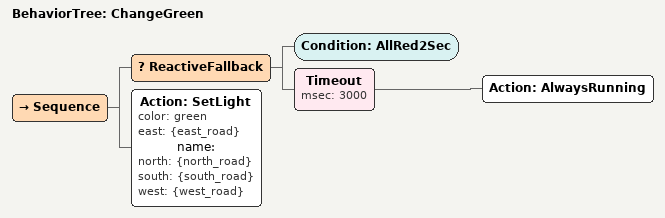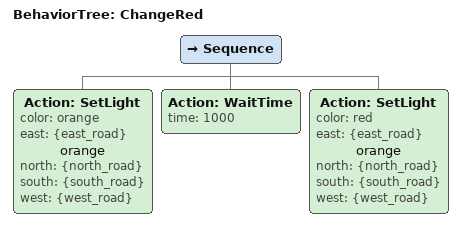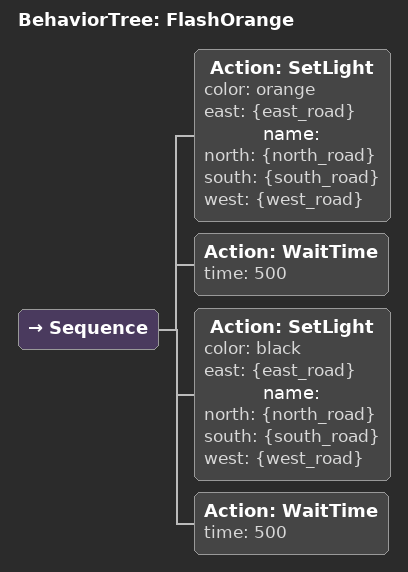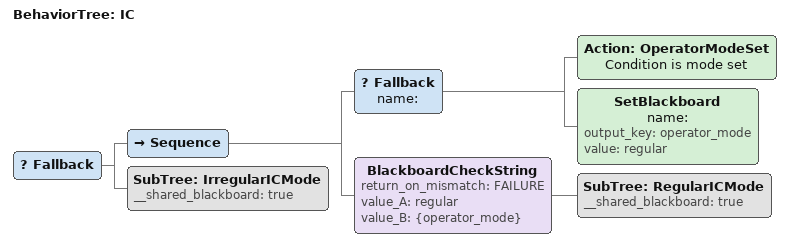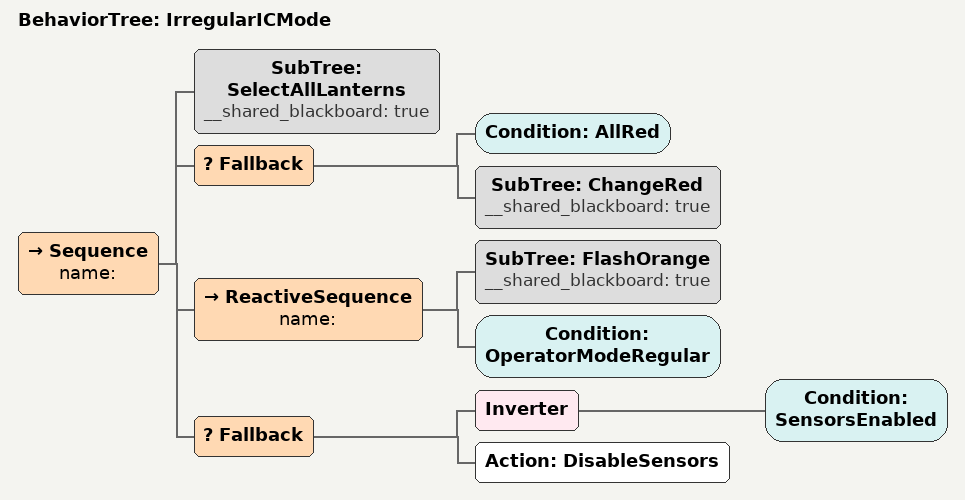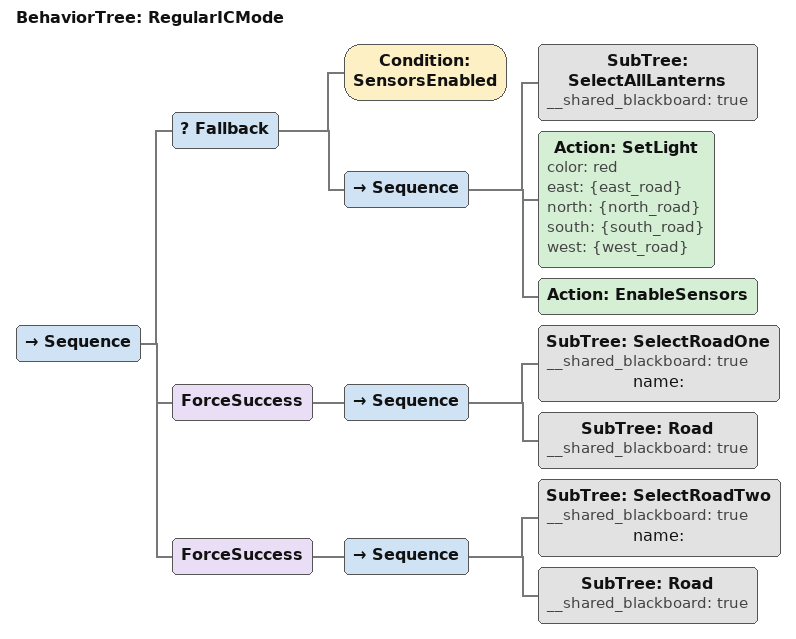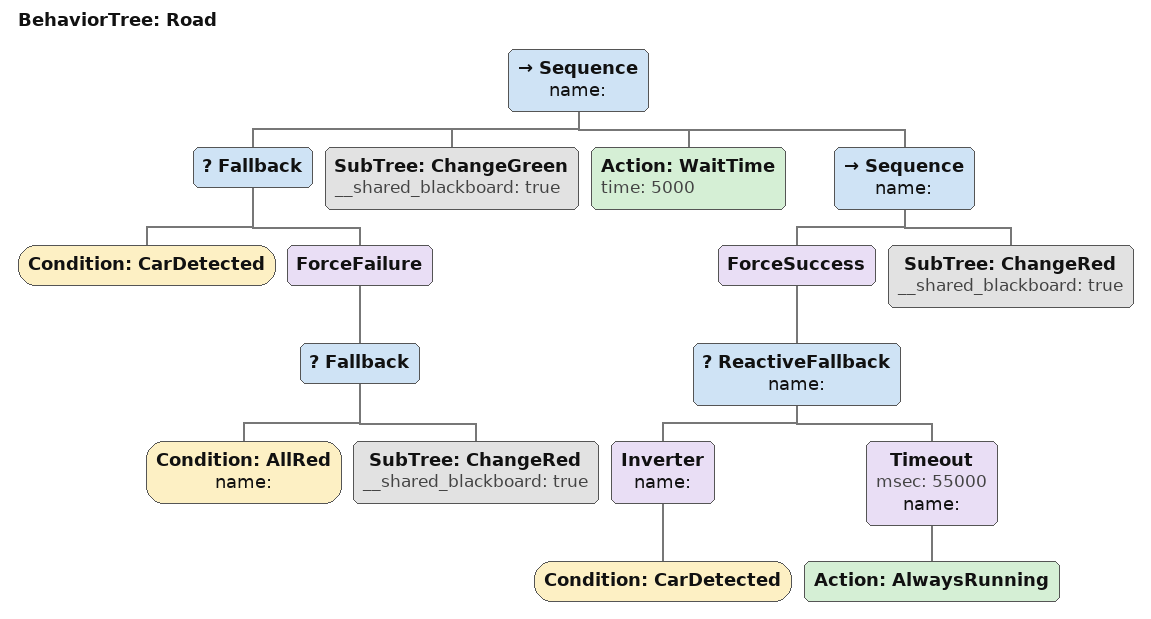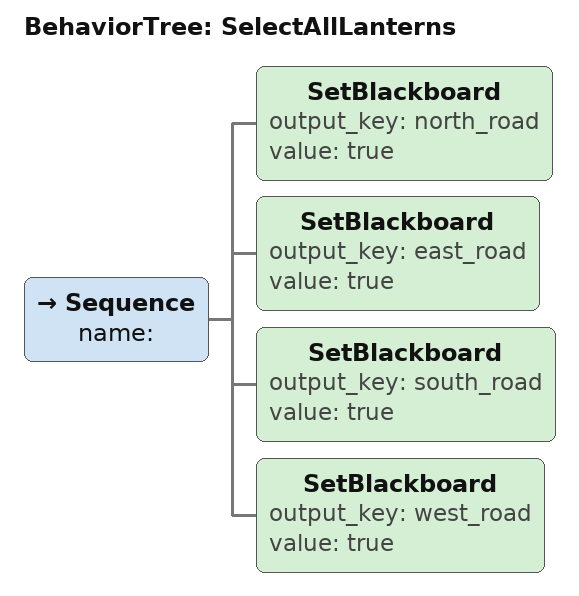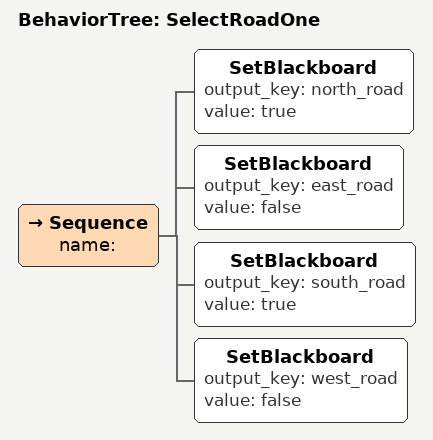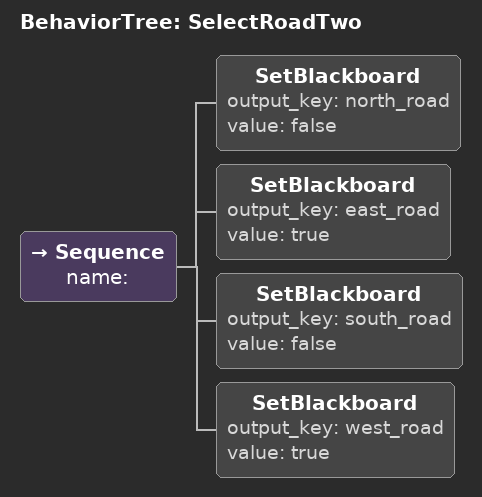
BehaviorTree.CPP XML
<?xml version="1.0"?>
<root main_tree_to_execute="IC">
    <BehaviorTree ID="ChangeGreen">
        <Sequence>
            <ReactiveFallback>
                <Condition ID="AllRed2Sec"/>
                <Timeout msec="3000">
                    <Action ID="AlwaysRunning"/>
                </Timeout>
            </ReactiveFallback>
            <Action ID="SetLight" color="green" east="{east_road}" name="" north="{north_road}" south="{south_road}" west="{west_road}"/>
        </Sequence>
    </BehaviorTree>
    <BehaviorTree ID="ChangeRed">
        <Sequence>
            <Action ID="SetLight" color="orange" east="{east_road}" name="orange" north="{north_road}" south="{south_road}" west="{west_road}"/>
            <Action ID="WaitTime" time="1000"/>
            <Action ID="SetLight" color="red" east="{east_road}" name="orange" north="{north_road}" south="{south_road}" west="{west_road}"/>
        </Sequence>
    </BehaviorTree>
    <BehaviorTree ID="FlashOrange">
        <Sequence>
            <Action ID="SetLight" color="orange" east="{east_road}" name="" north="{north_road}" south="{south_road}" west="{west_road}"/>
            <Action ID="WaitTime" time="500"/>
            <Action ID="SetLight" color="black" east="{east_road}" name="" north="{north_road}" south="{south_road}" west="{west_road}"/>
            <Action ID="WaitTime" time="500"/>
        </Sequence>
    </BehaviorTree>
    <BehaviorTree ID="IC">
        <Fallback>
            <Sequence>
                <Fallback name="">
                    <Action ID="OperatorModeSet" name="Condition is mode set"/>
                    <SetBlackboard name="" output_key="operator_mode" value="regular"/>
                </Fallback>
                <BlackboardCheckString return_on_mismatch="FAILURE" value_A="regular" value_B="{operator_mode}">
                    <SubTree ID="RegularICMode" __shared_blackboard="true"/>
                </BlackboardCheckString>
            </Sequence>
            <SubTree ID="IrregularICMode" __shared_blackboard="true"/>
        </Fallback>
    </BehaviorTree>
    <BehaviorTree ID="IrregularICMode">
        <Sequence name="">
            <SubTree ID="SelectAllLanterns" __shared_blackboard="true"/>
            <Fallback>
                <Condition ID="AllRed"/>
                <SubTree ID="ChangeRed" __shared_blackboard="true"/>
            </Fallback>
            <ReactiveSequence name="">
                <SubTree ID="FlashOrange" __shared_blackboard="true"/>
                <Condition ID="OperatorModeRegular"/>
            </ReactiveSequence>
            <Fallback>
                <Inverter>
                    <Condition ID="SensorsEnabled"/>
                </Inverter>
                <Action ID="DisableSensors"/>
            </Fallback>
        </Sequence>
    </BehaviorTree>
    <BehaviorTree ID="RegularICMode">
        <Sequence>
            <Fallback>
                <Condition ID="SensorsEnabled"/>
                <Sequence>
                    <SubTree ID="SelectAllLanterns" __shared_blackboard="true"/>
                    <Action ID="SetLight" color="red" east="{east_road}" north="{north_road}" south="{south_road}" west="{west_road}"/>
                    <Action ID="EnableSensors"/>
                </Sequence>
            </Fallback>
            <ForceSuccess>
                <Sequence>
                    <SubTree ID="SelectRoadOne" __shared_blackboard="true" name=""/>
                    <SubTree ID="Road" __shared_blackboard="true"/>
                </Sequence>
            </ForceSuccess>
            <ForceSuccess>
                <Sequence>
                    <SubTree ID="SelectRoadTwo" __shared_blackboard="true" name=""/>
                    <SubTree ID="Road" __shared_blackboard="true"/>
                </Sequence>
            </ForceSuccess>
        </Sequence>
    </BehaviorTree>
    <BehaviorTree ID="Road">
        <Sequence name="">
            <Fallback>
                <Condition ID="CarDetected"/>
                <ForceFailure>
                    <Fallback>
                        <Condition ID="AllRed" name=""/>
                        <SubTree ID="ChangeRed" __shared_blackboard="true"/>
                    </Fallback>
                </ForceFailure>
            </Fallback>
            <SubTree ID="ChangeGreen" __shared_blackboard="true"/>
            <Action ID="WaitTime" time="5000"/>
            <Sequence name="">
                <ForceSuccess>
                    <ReactiveFallback name="">
                        <Inverter name="">
                            <Condition ID="CarDetected"/>
                        </Inverter>
                        <Timeout msec="55000" name="">
                            <Action ID="AlwaysRunning"/>
                        </Timeout>
                    </ReactiveFallback>
                </ForceSuccess>
                <SubTree ID="ChangeRed" __shared_blackboard="true"/>
            </Sequence>
        </Sequence>
    </BehaviorTree>
    <BehaviorTree ID="SelectAllLanterns">
        <Sequence name="">
            <SetBlackboard output_key="north_road" value="true"/>
            <SetBlackboard output_key="east_road" value="true"/>
            <SetBlackboard output_key="south_road" value="true"/>
            <SetBlackboard output_key="west_road" value="true"/>
        </Sequence>
    </BehaviorTree>
    <BehaviorTree ID="SelectRoadOne">
        <Sequence name="">
            <SetBlackboard output_key="north_road" value="true"/>
            <SetBlackboard output_key="east_road" value="false"/>
            <SetBlackboard output_key="south_road" value="true"/>
            <SetBlackboard output_key="west_road" value="false"/>
        </Sequence>
    </BehaviorTree>
    <BehaviorTree ID="SelectRoadTwo">
        <Sequence name="">
            <SetBlackboard output_key="north_road" value="false"/>
            <SetBlackboard output_key="east_road" value="true"/>
            <SetBlackboard output_key="south_road" value="false"/>
            <SetBlackboard output_key="west_road" value="true"/>
        </Sequence>
    </BehaviorTree>
</root>
